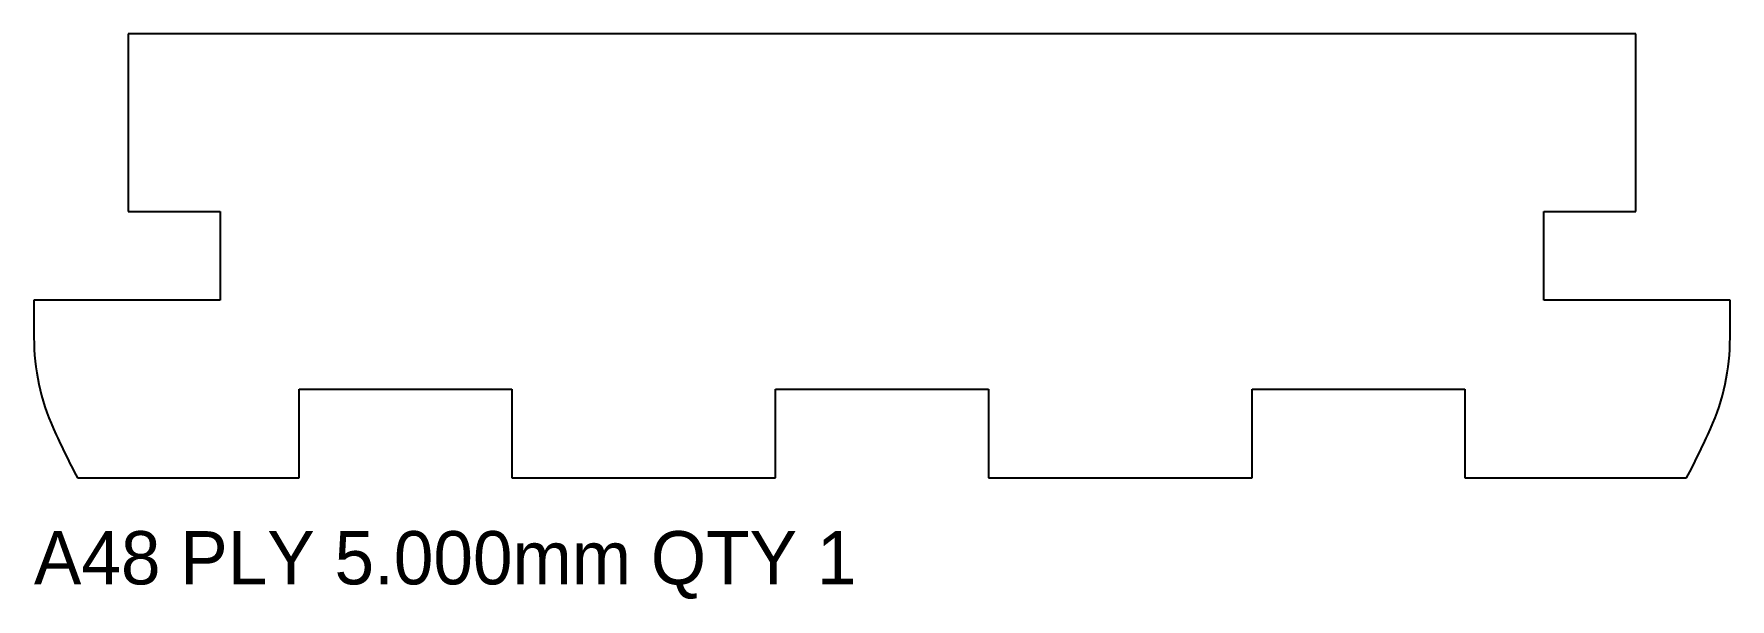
# Model space of a CAD drawing. Header units: millimetres. Extents: x 0 to 95.6, y -6.8 to 25.
import ezdxf

# ---------------------------------------------------------------- set-up
doc = ezdxf.new("R2010")
doc.units = ezdxf.units.MM
doc.layers.add('CUT', color=1, linetype='Continuous')
doc.layers.add('LABELS_NONCUT', color=3, linetype='Continuous')

msp = doc.modelspace()

# ---------------------------------------------------------------- linework, layer by layer
at = {"layer": 'CUT'}
for p, q in [((90.322, 25), (5.322, 25)), ((5.322, 25), (5.322, 15)), ((90.322, 15), (90.322, 25)), ((5.322, 15), (10.5, 15)), ((10.5, 15), (10.5, 10)), ((85.144, 10), (85.144, 15)), ((85.144, 15), (90.322, 15)), ((10.5, 10), (0, 10)), ((0, 10), (0, 7.897)), ((95.644, 10), (85.144, 10)), ((95.644, 7.897), (95.644, 10)), ((14.95, 0), (14.95, 5)), ((14.95, 5), (26.95, 5)), ((26.95, 5), (26.95, 0)), ((41.822, 0), (41.822, 5)), ((41.822, 5), (53.822, 5)), ((53.822, 5), (53.822, 0)), ((68.694, 0), (68.694, 5)), ((68.694, 5), (80.694, 5)), ((80.694, 5), (80.694, 0)), ((2.45, 0), (14.95, 0)), ((26.95, 0), (41.822, 0)), ((53.822, 0), (68.694, 0)), ((80.694, 0), (93.194, 0))]:
    msp.add_line(p, q, dxfattribs=at)
for centre, radius, start, end in [((12.5, 7.897), 12.5, 180, 204.22519), ((83.144, 7.897), 12.5, -24.22519, 0), ((46.714, 23.291), 50.017, 204.22519, 207.75296), ((48.931, 23.291), 50.017, 332.24704, 335.77481)]:
    msp.add_arc(centre, radius, start, end, dxfattribs=at)

# ---------------------------------------------------------------- texts
at = {"layer": 'LABELS_NONCUT'}
msp.add_text('A48 PLY 5.000mm QTY 1', height=3, dxfattribs=at).set_placement((0, -6))

doc.saveas('drawing.dxf')
